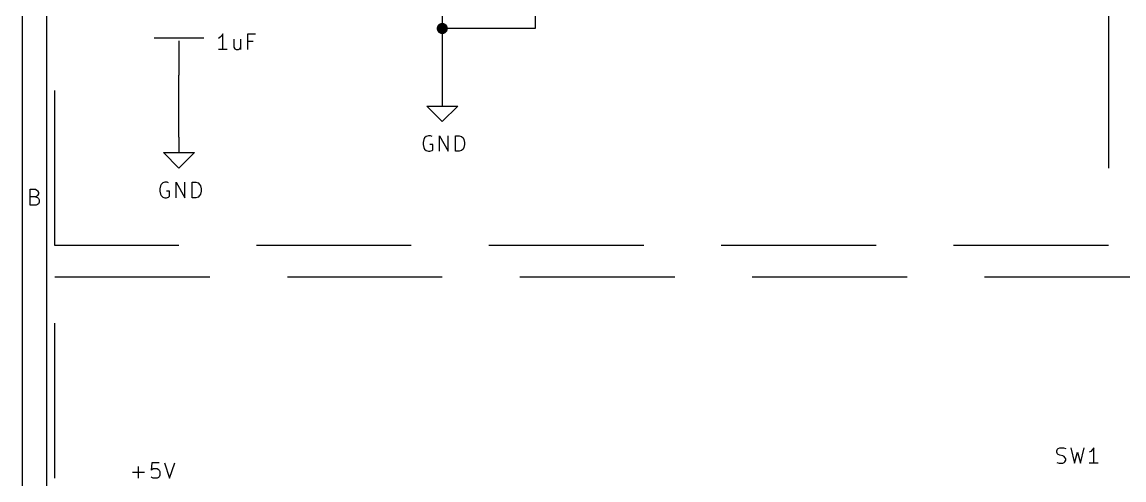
# Model space of a CAD drawing. Extents: x 0.4 to 16.1, y -11.3 to -0.4.
# Drawn here: x 0.394 to 3.95, y -4.255 to -2.779 of the extents above; entities that cross this region are included whole.
import ezdxf

# ---------------------------------------------------------------- set-up
doc = ezdxf.new("R2010")
doc.units = 0
doc.header["$MEASUREMENT"] = 0
doc.linetypes.add('DASHED', pattern=[0.75, 0.5, -0.25])
for name, color, linetype in [('BROWN2', 54, 'CONTINUOUS'), ('MAGENTA2', 6, 'CONTINUOUS'), ('MAGENTA3', 221, 'CONTINUOUS'), ('RED3', 11, 'CONTINUOUS')]:
    doc.layers.add(name, color=color, linetype=linetype)

msp = doc.modelspace()

# ---------------------------------------------------------------- linework, layer by layer
at = {"layer": 'BROWN2', "linetype": 'CONTINUOUS'}
for p, q in [((0.3937, -0.3937), (0.3937, -11.2993)), ((0.47244, -0.47244), (0.47244, -11.2206)), ((0.82, -2.83), (0.98, -2.83)), ((0.9, -2.84), (0.9, -2.95)), ((1.75, -3), (1.75, -3.05)), ((1.75, -3.1), (1.7, -3.05)), ((1.7, -3.05), (1.75, -3.05)), ((1.75, -3.05), (1.8, -3.05)), ((1.8, -3.05), (1.75, -3.1)), ((0.9, -3.15), (0.9, -3.2)), ((0.9, -3.25), (0.85, -3.2)), ((0.85, -3.2), (0.9, -3.2)), ((0.9, -3.2), (0.95, -3.2)), ((0.95, -3.2), (0.9, -3.25)), ((0.41967, -3.36961), (0.41967, -3.31843)), ((0.41967, -3.31843), (0.43672, -3.31843)), ((0.43672, -3.3428), (0.41967, -3.3428)), ((0.43672, -3.31843), (0.4416, -3.32087)), ((0.4416, -3.34036), (0.43672, -3.3428)), ((0.43672, -3.3428), (0.44404, -3.34524)), ((0.4416, -3.32087), (0.44404, -3.3233)), ((0.44404, -3.33793), (0.4416, -3.34036)), ((0.44404, -3.3233), (0.44647, -3.32818)), ((0.44647, -3.33305), (0.44404, -3.33793)), ((0.44647, -3.32818), (0.44647, -3.33305)), ((0.43916, -3.36961), (0.41967, -3.36961)), ((0.44404, -3.36717), (0.43916, -3.36961)), ((0.44404, -3.34524), (0.44647, -3.34767)), ((0.44647, -3.36473), (0.44404, -3.36717)), ((0.44647, -3.34767), (0.44891, -3.35255)), ((0.44891, -3.35986), (0.44647, -3.36473)), ((0.44891, -3.35255), (0.44891, -3.35986))]:
    msp.add_line(p, q, dxfattribs=at)
at = {"layer": 'MAGENTA2', "linetype": 'CONTINUOUS'}
for p, q in [((1.03241, -2.82952), (1.02765, -2.8319)), ((1.03717, -2.82476), (1.03241, -2.82952)), ((1.04193, -2.81762), (1.03717, -2.82476)), ((1.04193, -2.86762), (1.04193, -2.81762)), ((1.07765, -2.83428), (1.07765, -2.86047)), ((1.09907, -2.83428), (1.09907, -2.86762)), ((1.12288, -2.86762), (1.12288, -2.81762)), ((1.12288, -2.81762), (1.14669, -2.81762)), ((1.13955, -2.84143), (1.12288, -2.84143)), ((1.05622, -2.86762), (1.02765, -2.86762)), ((1.07765, -2.86047), (1.08003, -2.86524)), ((1.08003, -2.86524), (1.08479, -2.86762)), ((1.08479, -2.86762), (1.09193, -2.86762)), ((1.09193, -2.86762), (1.09669, -2.86524)), ((1.09669, -2.86524), (1.09907, -2.86285)), ((1.69071, -3.15752), (1.68833, -3.16705)), ((1.69309, -3.15276), (1.69071, -3.15752)), ((1.69785, -3.148), (1.69309, -3.15276)), ((1.705, -3.14562), (1.69785, -3.148)), ((1.71214, -3.14562), (1.705, -3.14562)), ((1.7169, -3.148), (1.71214, -3.14562)), ((1.74071, -3.19562), (1.74071, -3.14562)), ((1.74071, -3.14562), (1.76928, -3.19562)), ((1.76928, -3.19562), (1.76928, -3.14562)), ((1.79309, -3.19562), (1.79309, -3.14562)), ((1.79309, -3.14562), (1.805, -3.14562)), ((1.805, -3.14562), (1.81214, -3.148)), ((1.81214, -3.148), (1.8169, -3.15276)), ((1.8169, -3.15276), (1.81928, -3.15752)), ((1.81928, -3.15752), (1.82167, -3.16705)), ((1.68833, -3.16705), (1.68833, -3.17419)), ((1.68833, -3.17419), (1.69071, -3.18371)), ((1.69071, -3.18371), (1.69309, -3.18847)), ((1.69309, -3.18847), (1.69785, -3.19324)), ((1.69785, -3.19324), (1.705, -3.19562)), ((1.705, -3.19562), (1.70976, -3.19562)), ((1.71928, -3.17419), (1.70976, -3.17419)), ((1.70976, -3.19562), (1.7169, -3.19324)), ((1.7169, -3.19324), (1.71928, -3.19085)), ((1.71928, -3.19085), (1.71928, -3.17419)), ((1.805, -3.19562), (1.79309, -3.19562)), ((1.81214, -3.19324), (1.805, -3.19562)), ((1.8169, -3.18847), (1.81214, -3.19324)), ((1.81928, -3.18371), (1.8169, -3.18847)), ((1.82167, -3.17419), (1.81928, -3.18371)), ((1.82167, -3.16705), (1.82167, -3.17419)), ((0.84309, -3.30276), (0.84071, -3.30752)), ((0.84785, -3.298), (0.84309, -3.30276)), ((0.855, -3.29562), (0.84785, -3.298)), ((0.86214, -3.29562), (0.855, -3.29562)), ((0.8669, -3.298), (0.86214, -3.29562)), ((0.89071, -3.34562), (0.89071, -3.29562)), ((0.89071, -3.29562), (0.91928, -3.34562)), ((0.91928, -3.34562), (0.91928, -3.29562)), ((0.94309, -3.34562), (0.94309, -3.29562)), ((0.94309, -3.29562), (0.955, -3.29562)), ((0.955, -3.29562), (0.96214, -3.298)), ((0.96214, -3.298), (0.9669, -3.30276)), ((0.9669, -3.30276), (0.96928, -3.30752)), ((0.84071, -3.30752), (0.83833, -3.31705)), ((0.83833, -3.31705), (0.83833, -3.32419)), ((0.83833, -3.32419), (0.84071, -3.33371)), ((0.84071, -3.33371), (0.84309, -3.33847)), ((0.84309, -3.33847), (0.84785, -3.34324)), ((0.86928, -3.32419), (0.85976, -3.32419)), ((0.8669, -3.34324), (0.86928, -3.34085)), ((0.86928, -3.34085), (0.86928, -3.32419)), ((0.9669, -3.33847), (0.96214, -3.34324)), ((0.96928, -3.33371), (0.9669, -3.33847)), ((0.96928, -3.30752), (0.97167, -3.31705)), ((0.97167, -3.32419), (0.96928, -3.33371)), ((0.97167, -3.31705), (0.97167, -3.32419)), ((0.84785, -3.34324), (0.855, -3.34562)), ((0.855, -3.34562), (0.85976, -3.34562)), ((0.85976, -3.34562), (0.8669, -3.34324)), ((0.955, -3.34562), (0.94309, -3.34562)), ((0.96214, -3.34324), (0.955, -3.34562)), ((3.73333, -4.16098), (3.73571, -4.15622)), ((3.73571, -4.15622), (3.73809, -4.15384)), ((3.73809, -4.15384), (3.74285, -4.15146)), ((3.74285, -4.15146), (3.75476, -4.15146)), ((3.75476, -4.15146), (3.7619, -4.15384)), ((3.77857, -4.15146), (3.79047, -4.20146)), ((3.80952, -4.20146), (3.82143, -4.15146)), ((3.84762, -4.1586), (3.84285, -4.16336)), ((3.85238, -4.15146), (3.84762, -4.1586)), ((3.85238, -4.20146), (3.85238, -4.15146)), ((3.73333, -4.16574), (3.73333, -4.16098)), ((3.73571, -4.1705), (3.73333, -4.16574)), ((3.73809, -4.17289), (3.73571, -4.1705)), ((3.74285, -4.17526), (3.73809, -4.17289)), ((3.75238, -4.17765), (3.74285, -4.17526)), ((3.75714, -4.18003), (3.75238, -4.17765)), ((3.75952, -4.18241), (3.75714, -4.18003)), ((3.7619, -4.18717), (3.75952, -4.18241)), ((3.75952, -4.19669), (3.7619, -4.19193)), ((3.7619, -4.19193), (3.7619, -4.18717)), ((3.79047, -4.20146), (3.8, -4.16574)), ((3.8, -4.16574), (3.80952, -4.20146)), ((3.84285, -4.16336), (3.83809, -4.16574)), ((0.75071, -4.23057), (0.78881, -4.23057)), ((0.76976, -4.24962), (0.76976, -4.21152)), ((0.81262, -4.19962), (0.81024, -4.22343)), ((0.81024, -4.22343), (0.81262, -4.22105)), ((0.83642, -4.19962), (0.81262, -4.19962)), ((0.81262, -4.22105), (0.81738, -4.21867)), ((0.81738, -4.21867), (0.82928, -4.21867)), ((0.82928, -4.21867), (0.83405, -4.22105)), ((0.83405, -4.22105), (0.83642, -4.22343)), ((0.83642, -4.22343), (0.83881, -4.22819)), ((0.83881, -4.22819), (0.83881, -4.24009)), ((0.85309, -4.19962), (0.86976, -4.24962)), ((0.86976, -4.24962), (0.88643, -4.19962)), ((3.73333, -4.19907), (3.74047, -4.20146)), ((3.74047, -4.20146), (3.75238, -4.20146)), ((3.75238, -4.20146), (3.75714, -4.19907)), ((3.75714, -4.19907), (3.75952, -4.19669)), ((3.86667, -4.20146), (3.83809, -4.20146)), ((0.81262, -4.24724), (0.81024, -4.24485)), ((0.81738, -4.24962), (0.81262, -4.24724)), ((0.82928, -4.24962), (0.81738, -4.24962)), ((0.83405, -4.24724), (0.82928, -4.24962)), ((0.83642, -4.24485), (0.83405, -4.24724)), ((0.83881, -4.24009), (0.83642, -4.24485))]:
    msp.add_line(p, q, dxfattribs=at)
at = {"layer": 'MAGENTA3', "linetype": 'CONTINUOUS'}
for p, q in [((1.75, -2.65), (1.75, -2.8)), ((2.05, -2.65), (2.05, -2.8)), ((1.75, -2.8), (1.75, -3)), ((2.05, -2.8), (1.75, -2.8)), ((0.9, -3.15), (0.9, -2.95))]:
    msp.add_line(p, q, dxfattribs=at)
at = {"layer": 'MAGENTA3', "const_width": 0.018}
msp.add_lwpolyline([(1.741, -2.8, 1), (1.759, -2.8, 1)], format="xyb", close=True, dxfattribs=at)
at = {"layer": 'RED3', "linetype": 'DASHED'}
for p, q in [((0.5, -3.5), (0.5, -0.5)), ((3.9, -0.5), (3.9, -3.5)), ((3.9, -3.5), (0.5, -3.5)), ((0.5, -3.6), (6.5, -3.6)), ((0.5, -8), (0.5, -3.6))]:
    msp.add_line(p, q, dxfattribs=at)

doc.saveas('drawing.dxf')
